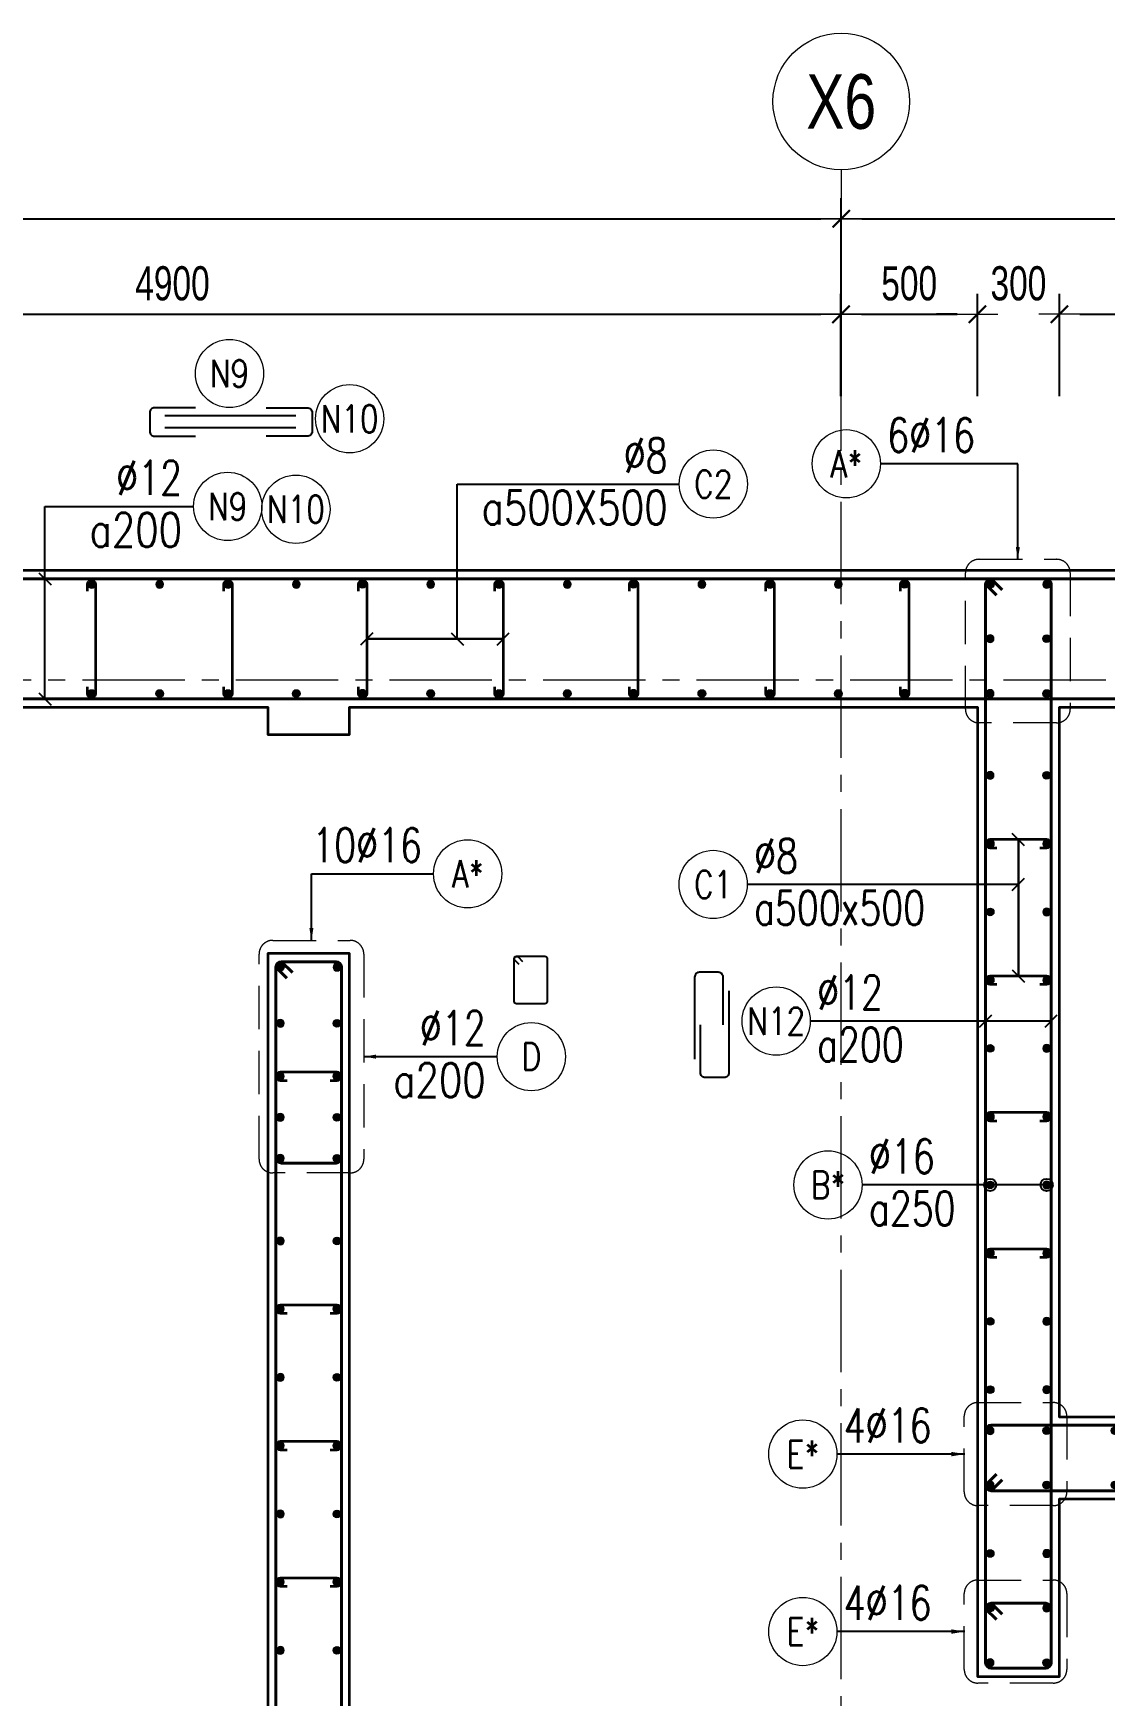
# Model space of a CAD drawing. Header units: millimetres. Extents: x 931337 to 1117500, y 19732 to 157199.
# Drawn here: x 1042258 to 1046183, y 145512 to 151601 of the extents above; entities that cross this region are included whole.
import ezdxf
from ezdxf.enums import TextEntityAlignment as Align

# ---------------------------------------------------------------- set-up
doc = ezdxf.new("R2010")
doc.units = ezdxf.units.MM
doc.header["$MEASUREMENT"] = 0
for name, pattern in [('HIDDEN', [9.525, 6.35, -3.175]), ('HIDDEN2', [4.7625, 3.175, -1.5875]), ('OF_Grid_1$0$CENTER2', [1.125, 0.75, -0.125, 0.125, -0.125])]:
    doc.linetypes.add(name, pattern=pattern)
doc.layers.get('0').update_dxf_attribs({"lineweight": 20})
doc.layers.get('Defpoints').update_dxf_attribs({"color": 151, "lineweight": 9})
for name, color, linetype in [('Hidden', 9, 'HIDDEN'), ('Leader', 6, 'Continuous'), ('Ligature', 1, 'Continuous')]:
    doc.layers.add(name, color=color, linetype=linetype)
for name, color, linetype, lineweight in [('KC-LEADER', 153, 'Continuous', 18), ('KC-THEP', 6, 'Continuous', 40), ('NDC_S_DIM', 1, 'Continuous', 15), ('NDC_S_HIDDEN', 8, 'HIDDEN2', 13), ('NDC_S_LEADER', 1, 'Continuous', 15), ('NDC_S_REBAR', 4, 'Continuous', 35), ('NDC_S_STIRRUP', 4, 'Continuous', 40), ('NDC_S_VN TEXT', 7, 'Continuous', 20), ('NDC_S_WALL', 6, 'Continuous', 35), ('OF_Grid_1$0$NDC_S_AXIS', 5, 'OF_Grid_1$0$CENTER2', 13), ('OF_Grid_1$0$NDC_S_SYMBOL', 1, 'Continuous', 15), ('OF_Grid_1$0$NDC_S_TEXT SYMBOL', 7, 'Continuous', 20)]:
    doc.layers.add(name, color=color, linetype=linetype, lineweight=lineweight)
doc.styles.add('NDC_ARIAL', font='arial.ttf', dxfattribs={"width": 0.85})
doc.styles.add('NDC_DIM', font='', dxfattribs={"width": 0.75})
doc.styles.add('NDC_EN TXT', font='romans.shx', dxfattribs={"width": 0.8})
doc.styles.add('OF_Grid_1$0$NDC_ANNO', font='', dxfattribs={"width": 0.8})
doc.styles.get('NDC_DIM').set_extended_font_data('Dotum')
doc.styles.get('OF_Grid_1$0$NDC_ANNO').set_extended_font_data('Dotum')
doc.dimstyles.new('NDC_1-50', dxfattribs={"dimscale": 50, "dimtxt": 2.5, "dimasz": 1, "dimexe": 1.5, "dimexo": 0, "dimgap": 0.8, "dimtad": 1, "dimdec": 0, "dimdsep": 46, "dimtxsty": 'NDC_ARIAL', "dimblk": 'DIMMARK', "dimcen": 49999.938995, "dimdle": 1.5, "dimclrd": 1, "dimclre": 1, "dimclrt": 3, "dimadec": 0, "dimazin": 0, "dimtfac": 1, "dimtdec": 0, "dimtix": 1, "dimtmove": 2, "dimatfit": 3, "dimfxl": 1, "dimarcsym": 0})
doc.dimstyles.new('NDC_dim_30', dxfattribs={"dimscale": 30, "dimtxt": 2.5, "dimasz": 1.5, "dimexe": 1.5, "dimexo": 2.5, "dimgap": 1, "dimtad": 1, "dimdec": 0, "dimzin": 0, "dimdsep": 46, "dimtxsty": 'NDC_DIM', "dimblk": 'DIMMARK', "dimcen": 0.09, "dimdle": 1.2, "dimclrd": 1, "dimclre": 1, "dimclrt": 3, "dimadec": 0, "dimazin": 0, "dimtfac": 1, "dimtdec": 0, "dimtix": 1, "dimtofl": 0, "dimtmove": 0, "dimatfit": 3, "dimfxl": 6, "dimfxlon": 1, "dimtolj": 1, "dimtzin": 0, "dimarcsym": 0})
doc.dimstyles.new('NDC_dim_50', dxfattribs={"dimscale": 50, "dimtxt": 2.5, "dimasz": 1.5, "dimexe": 1.5, "dimexo": 2.5, "dimgap": 1, "dimtad": 1, "dimdec": 0, "dimzin": 0, "dimdsep": 46, "dimtxsty": 'NDC_DIM', "dimblk": 'DIMMARK', "dimcen": 0.09, "dimdle": 1.2, "dimclrd": 1, "dimclre": 1, "dimclrt": 3, "dimadec": 0, "dimazin": 0, "dimtfac": 1, "dimtdec": 0, "dimtix": 1, "dimtofl": 0, "dimtmove": 0, "dimatfit": 3, "dimfxl": 6, "dimfxlon": 1, "dimtolj": 1, "dimtzin": 0, "dimarcsym": 0})

# ---------------------------------------------------------------- blocks, each defined once
blk = doc.blocks.new('THEP')
at = {"layer": 'KC-LEADER', "color": 6}
blk.add_circle((0, 0), 14, dxfattribs=at)
at = {"layer": 'KC-THEP'}
for p, q in [((-14, 0), (14, 0)), ((9.9, 9.9), (-9.9, -9.9)), ((-9.9, 9.9), (9.9, -9.9)), ((0, 14), (0, -14))]:
    blk.add_line(p, q, dxfattribs=at)
blk = doc.blocks.new('DIMMARK')
at = {"layer": 'NDC_S_DIM', "color": 1}
blk.add_line((-1.5, 0), (1, 0), dxfattribs=at)
at = {"layer": 'NDC_S_DIM', "color": 2, "const_width": 0.1}
blk.add_lwpolyline([(-0.424, -0.424), (0.424, 0.424)], dxfattribs=at)
blk = doc.blocks.new('*U9')
blk.add_circle((2.5, 0), 2.5)
at = {"layer": 'NDC_S_VN TEXT', "color": 3, "style": 'NDC_EN TXT', "width": 0.75}
blk.add_attdef('DK2', text='', height=2.5, dxfattribs=at).set_placement((-0.85, 0.85), align=Align.RIGHT)
at = {"layer": 'NDC_S_VN TEXT', "color": 7, "style": 'NDC_EN TXT', "width": 0.8}
blk.add_attdef('SH3', text='', height=2, dxfattribs=at).set_placement((2.5, 0), align=Align.MIDDLE)
blk = doc.blocks.new('*U10')
blk.add_circle((2.5, 0), 2.5)
at = {"layer": 'NDC_S_VN TEXT', "color": 3, "style": 'NDC_EN TXT'}
for tag, width, p in [('DK2', 0.75, (-0.85, 0.85)), ('KC2', 0.8, (-0.85, -2.97))]:
    blk.add_attdef(tag, text='', height=2.5, dxfattribs=dict(at, width=width)).set_placement(p, align=Align.RIGHT)
at = {"layer": 'NDC_S_VN TEXT', "color": 7, "style": 'NDC_EN TXT', "width": 0.8}
blk.add_attdef('SH3', text='', height=2, dxfattribs=at).set_placement((2.5, 0), align=Align.MIDDLE)
blk = doc.blocks.new('*U13')
blk.add_circle((-2.5, 0), 2.5)
at = {"layer": 'NDC_S_VN TEXT', "color": 3, "style": 'NDC_EN TXT', "width": 0.75}
blk.add_attdef('DK1', (0.5, 0.85), '', height=2.5, dxfattribs=at)
at = {"layer": 'NDC_S_VN TEXT', "color": 7, "style": 'NDC_EN TXT', "width": 0.8}
blk.add_attdef('SH2', text='', height=2, dxfattribs=at).set_placement((-2.5, 0), align=Align.MIDDLE)
blk = doc.blocks.new('*U11')
blk.add_circle((-2.5, 0), 2.5)
at = {"layer": 'NDC_S_VN TEXT', "color": 3, "style": 'NDC_EN TXT', "width": 0.75}
for tag, p in [('DK1', (0.5, 0.85)), ('KC1', (0.5, -2.97))]:
    blk.add_attdef(tag, p, '', height=2.5, dxfattribs=at)
at = {"layer": 'NDC_S_VN TEXT', "color": 7, "style": 'NDC_EN TXT', "width": 0.8}
blk.add_attdef('SH2', text='', height=2, dxfattribs=at).set_placement((-2.5, 0), align=Align.MIDDLE)
blk = doc.blocks.new('A$C72321851')
at = {"layer": 'Ligature'}
for points in [[(-60.9, -129.3), (-60.9, 170.9, -0.414214), (-43.3, 188.5), (25.8, 188.5, -0.414214), (43.4, 170.9), (43.4, -4.3)], [(-39.7, -4.3), (-39.7, -179.5, 0.414214), (-22.1, -197.1), (47, -197.1, 0.414214), (64.6, -179.5), (64.6, 120.7)]]:
    blk.add_lwpolyline(points, format="xyb", dxfattribs=at)
blk = doc.blocks.new('*U12')
blk.add_circle((-2.5, 0), 2.5)
at = {"layer": 'NDC_S_VN TEXT', "color": 3, "style": 'NDC_EN TXT', "width": 0.75}
for tag, p in [('DK1', (0.5, 0.85)), ('KC1', (0.5, -2.97))]:
    blk.add_attdef(tag, p, '', height=2.5, dxfattribs=at)
at = {"layer": 'NDC_S_VN TEXT', "color": 7, "style": 'NDC_EN TXT', "width": 0.8}
blk.add_attdef('SH2', text='', height=2, dxfattribs=at).set_placement((-2.5, 0), align=Align.MIDDLE)
blk = doc.blocks.new('A$C7BC65A55')
at = {"layer": 'Ligature'}
for p, q in [((-15.2, 372, 0), (-15.2, 38.5, 0)), ((15.2, 372, 0), (15.2, 38.5, 0))]:
    blk.add_line(p, q, dxfattribs=at)
for points in [[(-36.2, 296.5), (-36.2, 400.9, -0.414214), (-24, 413.1), (24, 413.1, -0.414214), (36.2, 400.9), (36.2, 296.5)], [(-36.2, 116.5), (-36.2, 12.2, 0.414214), (-24, 0), (24, 0, 0.414214), (36.2, 12.2), (36.2, 116.5)]]:
    blk.add_lwpolyline(points, format="xyb", dxfattribs=at)
blk = doc.blocks.new('*U827')
at = {"layer": 'KC-THEP', "rotation": 9.66856443638095}
for p in [(0, 99.3), (0, -99.3)]:
    blk.add_blockref('THEP', p, dxfattribs=at)
blk = doc.blocks.new('*U826')
at = {"layer": 'NDC_S_HIDDEN', "color": 0, "linetype": 'ByBlock', "lineweight": -2, "transparency": 16777216}
for p in [(0, 0), (250, 0), (500, 0), (750, 0), (1000, 0), (1250, 0), (1500, 0), (1750, 0), (2000, 0), (2250, 0), (2500, 0)]:
    blk.add_blockref('*U827', p, dxfattribs=at)
blk = doc.blocks.new('*U87')
at = {"layer": 'OF_Grid_1$0$NDC_S_SYMBOL'}
blk.add_line((0, 5), (0, 9), dxfattribs=at)
blk.add_circle((0, 0), 5, dxfattribs=at)
at = {"layer": 'OF_Grid_1$0$NDC_S_TEXT SYMBOL', "color": 7, "style": 'OF_Grid_1$0$NDC_ANNO', "width": 0.8}
blk.add_attdef('GRID', text='', height=4, dxfattribs=at).set_placement((0, 0), align=Align.MIDDLE)
blk = doc.blocks.new('*D848')
at = {"layer": 'Defpoints', "color": 0, "ltscale": 200, "transparency": 16777216}
for p in [(1045217.8, 150571.8), (1045217.8, 149805.3), (1040317.8, 148951.8)]:
    blk.add_point(p, dxfattribs=at)
at = {"layer": 'NDC_S_DIM', "color": 1, "lineweight": -2, "ltscale": 200, "transparency": 16777216}
for p, q in [((1040317.8, 150271.8), (1040317.8, 150646.8)), ((1045217.8, 150271.8), (1045217.8, 150646.8)), ((1040392.8, 150571.8), (1045142.8, 150571.8))]:
    blk.add_line(p, q, dxfattribs=at)
at = {"layer": 'NDC_S_DIM', "color": 1, "lineweight": -2, "ltscale": 200, "transparency": 16777216, "xscale": 75, "yscale": 75, "zscale": 75, "rotation": 180}
blk.add_blockref('DIMMARK', (1040317.8, 150571.8), dxfattribs=at)
at = {"layer": 'NDC_S_DIM', "color": 1, "lineweight": -2, "ltscale": 200, "transparency": 16777216, "xscale": 75, "yscale": 75, "zscale": 75}
blk.add_blockref('DIMMARK', (1045217.8, 150571.8), dxfattribs=at)
at = {"layer": 'NDC_S_DIM', "color": 3, "ltscale": 200, "transparency": 16777216, "insert": (1042767.8, 150684.4), "char_height": 125, "attachment_point": 5, "style": 'NDC_DIM'}
blk.add_mtext('\\A1;4900', dxfattribs=at)
blk = doc.blocks.new('*D850')
at = {"layer": 'Defpoints', "color": 0, "ltscale": 200, "transparency": 16777216}
for p in [(1045717, 150571.8), (1045216.8, 149805.3), (1045717, 149305.3)]:
    blk.add_point(p, dxfattribs=at)
at = {"layer": 'NDC_S_DIM', "color": 1, "lineweight": -2, "ltscale": 200, "transparency": 16777216}
for p, q in [((1045216.8, 150271.8), (1045216.8, 150646.8)), ((1045717, 150271.8), (1045717, 150646.8)), ((1045291.8, 150571.8), (1045642, 150571.8))]:
    blk.add_line(p, q, dxfattribs=at)
at = {"layer": 'NDC_S_DIM', "color": 1, "lineweight": -2, "ltscale": 200, "transparency": 16777216, "xscale": 75, "yscale": 75, "zscale": 75, "rotation": 180}
blk.add_blockref('DIMMARK', (1045216.8, 150571.8), dxfattribs=at)
at = {"layer": 'NDC_S_DIM', "color": 1, "lineweight": -2, "ltscale": 200, "transparency": 16777216, "xscale": 75, "yscale": 75, "zscale": 75}
blk.add_blockref('DIMMARK', (1045717, 150571.8), dxfattribs=at)
at = {"layer": 'NDC_S_DIM', "color": 3, "ltscale": 200, "transparency": 16777216, "insert": (1045466.9, 150684.4), "char_height": 125, "attachment_point": 5, "style": 'NDC_DIM'}
blk.add_mtext('\\A1;500', dxfattribs=at)
blk = doc.blocks.new('*D851')
at = {"layer": 'Defpoints', "color": 0, "ltscale": 200, "transparency": 16777216}
for p in [(1046017, 150571.8), (1045717, 149305.3), (1046017, 149305.3)]:
    blk.add_point(p, dxfattribs=at)
at = {"layer": 'NDC_S_DIM', "color": 1, "lineweight": -2, "ltscale": 200, "transparency": 16777216}
for p, q in [((1045717, 150271.8), (1045717, 150646.8)), ((1046017, 150271.8), (1046017, 150646.8)), ((1045642, 150571.8), (1045567, 150571.8)), ((1046092, 150571.8), (1046167, 150571.8))]:
    blk.add_line(p, q, dxfattribs=at)
at = {"layer": 'NDC_S_DIM', "color": 1, "lineweight": -2, "ltscale": 200, "transparency": 16777216, "xscale": 75, "yscale": 75, "zscale": 75}
blk.add_blockref('DIMMARK', (1045717, 150571.8), dxfattribs=at)
at = {"layer": 'NDC_S_DIM', "color": 1, "lineweight": -2, "ltscale": 200, "transparency": 16777216, "xscale": 75, "yscale": 75, "zscale": 75, "rotation": 180}
blk.add_blockref('DIMMARK', (1046017, 150571.8), dxfattribs=at)
at = {"layer": 'NDC_S_DIM', "color": 3, "ltscale": 200, "transparency": 16777216, "insert": (1045867, 150684.4), "char_height": 125, "attachment_point": 5, "style": 'NDC_DIM'}
blk.add_mtext('\\A1;300', dxfattribs=at)
blk = doc.blocks.new('*D852')
at = {"layer": 'Defpoints', "color": 0, "ltscale": 200, "transparency": 16777216}
for p in [(1046966.8, 150571.8), (1046966.8, 149805.3), (1046017, 149305.3)]:
    blk.add_point(p, dxfattribs=at)
at = {"layer": 'NDC_S_DIM', "color": 1, "lineweight": -2, "ltscale": 200, "transparency": 16777216}
for p, q in [((1046017, 150271.8), (1046017, 150646.8)), ((1046966.8, 150271.8), (1046966.8, 150646.8)), ((1046092, 150571.8), (1046891.8, 150571.8))]:
    blk.add_line(p, q, dxfattribs=at)
at = {"layer": 'NDC_S_DIM', "color": 1, "lineweight": -2, "ltscale": 200, "transparency": 16777216, "xscale": 75, "yscale": 75, "zscale": 75, "rotation": 180}
blk.add_blockref('DIMMARK', (1046017, 150571.8), dxfattribs=at)
at = {"layer": 'NDC_S_DIM', "color": 1, "lineweight": -2, "ltscale": 200, "transparency": 16777216, "xscale": 75, "yscale": 75, "zscale": 75}
blk.add_blockref('DIMMARK', (1046966.8, 150571.8), dxfattribs=at)
at = {"layer": 'NDC_S_DIM', "color": 3, "ltscale": 200, "transparency": 16777216, "insert": (1046491.9, 150684.4), "char_height": 125, "attachment_point": 5, "style": 'NDC_DIM'}
blk.add_mtext('\\A1;950', dxfattribs=at)
blk = doc.blocks.new('*D857')
at = {"layer": 'Defpoints', "color": 0, "ltscale": 200, "transparency": 16777216}
for p in [(1045217.8, 150921.5), (1037117.8, 149580.2), (1045217.8, 149011.3)]:
    blk.add_point(p, dxfattribs=at)
at = {"layer": 'NDC_S_DIM', "color": 1, "lineweight": -2, "ltscale": 200, "transparency": 16777216}
for p, q in [((1037117.8, 150621.5), (1037117.8, 150996.5)), ((1045217.8, 150621.5), (1045217.8, 150996.5)), ((1037192.8, 150921.5), (1045142.8, 150921.5))]:
    blk.add_line(p, q, dxfattribs=at)
at = {"layer": 'NDC_S_DIM', "color": 1, "lineweight": -2, "ltscale": 200, "transparency": 16777216, "xscale": 75, "yscale": 75, "zscale": 75, "rotation": 180}
blk.add_blockref('DIMMARK', (1037117.8, 150921.5), dxfattribs=at)
at = {"layer": 'NDC_S_DIM', "color": 1, "lineweight": -2, "ltscale": 200, "transparency": 16777216, "xscale": 75, "yscale": 75, "zscale": 75}
blk.add_blockref('DIMMARK', (1045217.8, 150921.5), dxfattribs=at)
at = {"layer": 'NDC_S_DIM', "color": 3, "ltscale": 200, "transparency": 16777216, "insert": (1041167.8, 151034.1), "char_height": 125, "attachment_point": 5, "style": 'NDC_DIM'}
blk.add_mtext('\\A1;8100', dxfattribs=at)
blk = doc.blocks.new('*D858')
at = {"layer": 'Defpoints', "color": 0, "ltscale": 200, "transparency": 16777216}
for p in [(1052018, 150921.5), (1045217.8, 149011.3), (1052018, 148381.5)]:
    blk.add_point(p, dxfattribs=at)
at = {"layer": 'NDC_S_DIM', "color": 1, "lineweight": -2, "ltscale": 200, "transparency": 16777216}
for p, q in [((1045217.8, 150621.5), (1045217.8, 150996.5)), ((1052018, 150621.5), (1052018, 150996.5)), ((1045292.8, 150921.5), (1051943, 150921.5))]:
    blk.add_line(p, q, dxfattribs=at)
at = {"layer": 'NDC_S_DIM', "color": 1, "lineweight": -2, "ltscale": 200, "transparency": 16777216, "xscale": 75, "yscale": 75, "zscale": 75, "rotation": 180}
blk.add_blockref('DIMMARK', (1045217.8, 150921.5), dxfattribs=at)
at = {"layer": 'NDC_S_DIM', "color": 1, "lineweight": -2, "ltscale": 200, "transparency": 16777216, "xscale": 75, "yscale": 75, "zscale": 75}
blk.add_blockref('DIMMARK', (1052018, 150921.5), dxfattribs=at)
at = {"layer": 'NDC_S_DIM', "color": 3, "ltscale": 200, "transparency": 16777216, "insert": (1048617.9, 151034.1), "char_height": 125, "attachment_point": 5, "style": 'NDC_DIM'}
blk.add_mtext('\\A1;6800', dxfattribs=at)

msp = doc.modelspace()

# ---------------------------------------------------------------- linework, layer by layer
for centre in [(1042976.709, 150354.894), (1043416.81, 150189.138), (1043219.98, 149857.624)]:
    msp.add_circle(centre, 125)
at = {"layer": 'Ligature'}
msp.add_lwpolyline([(1044038.102, 148190.162), (1044022.137, 148206.128, -0.66817864), (1044027.91, 148220.067), (1044132.539, 148220.067, -0.41421356), (1044140.704, 148211.902), (1044140.704, 148054.794, -0.41421356), (1044132.539, 148046.629), (1044027.91, 148046.629, -0.41421356), (1044019.745, 148054.794), (1044019.745, 148211.902, -0.66817864), (1044033.683, 148217.675), (1044049.649, 148201.709)], format="xyb", dxfattribs=at)
at = {"layer": 'NDC_S_HIDDEN', "ltscale": 50}
for points in [[(1045722.719, 149674.225), (1046006.98, 149674.225, -0.41421356), (1046056.98, 149624.225), (1046056.98, 149125.405, -0.41421356), (1046006.98, 149075.405), (1045722.719, 149075.405, -0.41421356), (1045672.719, 149125.405), (1045672.719, 149624.225, -0.41421356)], [(1043135.073, 148278.489), (1043418.659, 148278.489, -0.41421356), (1043468.659, 148228.489), (1043468.659, 147476.731, -0.41421356), (1043418.659, 147426.731), (1043135.073, 147426.731, -0.41421356), (1043085.073, 147476.731), (1043085.073, 148228.489, -0.41421356)], [(1045718.519, 146585.609), (1045994.362, 146585.609, -0.41421356), (1046044.362, 146535.609), (1046044.362, 146258.06, -0.41421356), (1045994.362, 146208.06), (1045718.519, 146208.06, -0.41421356), (1045668.519, 146258.06), (1045668.519, 146535.609, -0.41421356)], [(1045718.519, 145935.609), (1045994.362, 145935.609, -0.41421356), (1046044.362, 145885.609), (1046044.362, 145608.06, -0.41421356), (1045994.362, 145558.06), (1045718.519, 145558.06, -0.41421356), (1045668.519, 145608.06), (1045668.519, 145885.609, -0.41421356)]]:
    msp.add_lwpolyline(points, format="xyb", close=True, dxfattribs=at)
at = {"layer": 'NDC_S_REBAR'}
for points in [[(1042456.272, 149557.684), (1042456.272, 149582.684, -1), (1042486.272, 149582.684), (1042486.272, 149182.684, -1), (1042456.272, 149182.684), (1042456.272, 149207.684)], [(1042956.272, 149557.684), (1042956.272, 149582.684, -1), (1042986.272, 149582.684), (1042986.272, 149182.684, -1), (1042956.272, 149182.684), (1042956.272, 149207.684)], [(1043449.248, 149557.684), (1043449.248, 149582.684, -1), (1043479.248, 149582.684), (1043479.248, 149182.684, -1), (1043449.248, 149182.684), (1043449.248, 149207.684)], [(1043949.248, 149557.684), (1043949.248, 149582.684, -1), (1043979.248, 149582.684), (1043979.248, 149182.684, -1), (1043949.248, 149182.684), (1043949.248, 149207.684)], [(1044442.223, 149557.684), (1044442.223, 149582.684, -1), (1044472.223, 149582.684), (1044472.223, 149182.684, -1), (1044442.223, 149182.684), (1044442.223, 149207.684)], [(1044942.223, 149557.684), (1044942.223, 149582.684, -1), (1044972.223, 149582.684), (1044972.223, 149182.684, -1), (1044942.223, 149182.684), (1044942.223, 149207.684)], [(1045435.199, 149557.684), (1045435.199, 149582.684, -1), (1045465.199, 149582.684), (1045465.199, 149182.684, -1), (1045435.199, 149182.684), (1045435.199, 149207.684)], [(1045945.472, 148617.684), (1045970.472, 148617.684, 1), (1045970.472, 148647.684), (1045763.448, 148647.684, 1), (1045763.448, 148617.684), (1045788.448, 148617.684)], [(1045945.472, 148117.684), (1045970.472, 148117.684, 1), (1045970.472, 148147.684), (1045763.448, 148147.684, 1), (1045763.448, 148117.684), (1045788.448, 148117.684)], [(1043345.472, 147765.344), (1043370.472, 147765.344, 1), (1043370.472, 147795.344), (1043163.448, 147795.344, 1), (1043163.448, 147765.344), (1043188.448, 147765.344)], [(1045945.472, 147617.684), (1045970.472, 147617.684, 1), (1045970.472, 147647.684), (1045763.448, 147647.684, 1), (1045763.448, 147617.684), (1045788.448, 147617.684)], [(1045945.472, 147117.684), (1045970.472, 147117.684, 1), (1045970.472, 147147.684), (1045763.448, 147147.684, 1), (1045763.448, 147117.684), (1045788.448, 147117.684)], [(1043345.472, 146912.766), (1043370.472, 146912.766, 1), (1043370.472, 146942.766), (1043163.448, 146942.766, 1), (1043163.448, 146912.766), (1043188.448, 146912.766)], [(1043345.472, 146412.766), (1043370.472, 146412.766, 1), (1043370.472, 146442.766), (1043163.448, 146442.766, 1), (1043163.448, 146412.766), (1043188.448, 146412.766)], [(1043345.472, 145912.766), (1043370.472, 145912.766, 1), (1043370.472, 145942.766), (1043163.448, 145942.766, 1), (1043163.448, 145912.766), (1043188.448, 145912.766)]]:
    msp.add_lwpolyline(points, format="xyb", dxfattribs=at)
at = {"layer": 'NDC_S_STIRRUP'}
for points in [[(1047300.79, 149202.684), (1047340.79, 149162.684, 0.41421356), (1047360.79, 149182.684), (1047360.79, 149582.684, 0.41421356), (1047340.79, 149602.684), (1039867.76, 149602.684, 0.41421356), (1039847.76, 149582.684), (1039847.76, 149182.684, 0.41421356), (1039867.76, 149162.684), (1047340.79, 149162.684, 0.41421356), (1047360.79, 149182.684), (1047320.79, 149222.684)], [(1045786.96, 149542.684), (1045746.96, 149582.684, -0.41421356), (1045766.96, 149602.684), (1045966.96, 149602.684, -0.41421356), (1045986.96, 149582.684), (1045986.96, 145632.684, -0.41421356), (1045966.96, 145612.684), (1045766.96, 145612.684, -0.41421356), (1045746.96, 145632.684), (1045746.96, 149582.684, -0.41421356), (1045766.96, 149602.684), (1045806.96, 149562.684)], [(1043186.96, 148140.344), (1043146.96, 148180.344, -0.41421356), (1043166.96, 148200.344), (1043366.96, 148200.344, -0.41421356), (1043386.96, 148180.344), (1043386.96, 147482.903, -0.41421356), (1043366.96, 147462.903), (1043166.96, 147462.903, -0.41421356), (1043146.96, 147482.903), (1043146.96, 148180.344, -0.41421356), (1043166.96, 148200.344), (1043206.96, 148160.344)], [(1043186.96, 139172.684), (1043146.96, 139132.684, 0.41421356), (1043166.96, 139112.684), (1043366.96, 139112.684, 0.41421356), (1043386.96, 139132.684), (1043386.96, 148180.344, 0.41421356), (1043366.96, 148200.344), (1043166.96, 148200.344, 0.41421356), (1043146.96, 148180.344), (1043146.96, 139132.684, 0.41421356), (1043166.96, 139112.684), (1043206.96, 139152.684)], [(1045806.96, 146302.684), (1045766.96, 146262.684, -0.41421356), (1045746.96, 146282.684), (1045746.96, 146482.684, -0.41421356), (1045766.96, 146502.684), (1048966.96, 146502.684, -0.41421356), (1048986.96, 146482.684), (1048986.96, 146282.684, -0.41435759), (1048966.96, 146262.684), (1045766.96, 146262.684, -0.41421356), (1045746.96, 146282.684), (1045786.96, 146322.684)], [(1045786.96, 145790.47), (1045746.96, 145830.47, -0.41421356), (1045766.96, 145850.47), (1045966.96, 145850.47, -0.41421356), (1045986.96, 145830.47), (1045986.96, 145632.684, -0.41421356), (1045966.96, 145612.684), (1045766.96, 145612.684, -0.41421356), (1045746.96, 145632.684), (1045746.96, 145830.47, -0.41421356), (1045766.96, 145850.47), (1045806.96, 145810.47)]]:
    msp.add_lwpolyline(points, format="xyb", dxfattribs=at)
at = {"layer": 'NDC_S_WALL'}
for points in [[(1052016.96, 137232.684), (1052016.96, 149632.684), (1048193.13, 149632.684), (1048193.13, 149132.684), (1048716.96, 149132.684), (1048716.96, 146532.684), (1046016.96, 146532.684), (1046016.96, 149132.684), (1047390.79, 149132.684), (1047390.79, 149632.684), (1039816.96, 149632.684), (1039816.96, 137232.684)], [(1040316.96, 149132.684), (1043116.96, 149132.684), (1043116.96, 149032.684), (1043416.96, 149032.684), (1043416.96, 149132.684), (1045716.96, 149132.684), (1045716.96, 145582.684), (1046016.96, 145582.684), (1046016.96, 146232.684), (1048716.96, 146232.684), (1048716.96, 140832.684)], [(1043416.96, 139082.684), (1043416.96, 148230.344), (1043116.96, 148230.344), (1043116.96, 145082.684)]]:
    msp.add_lwpolyline(points, dxfattribs=at)
at = {"layer": 'OF_Grid_1$0$NDC_S_AXIS', "ltscale": 500}
for p, q in [((1045217.76, 136009.684), (1045217.76, 150901.145)), ((1035125.277, 149232.684), (1053745.865, 149232.684))]:
    msp.add_line(p, q, dxfattribs=at)

# ---------------------------------------------------------------- block references
at = {"layer": 'Hidden', "xscale": 1.44, "yscale": 1.44, "zscale": 1.44, "rotation": 270}
msp.add_blockref('A$C7BC65A55', (1042684.598, 150177.369, 0.03), dxfattribs=at)
at = {"layer": 'KC-THEP', "xscale": -1}
for p, rotation in [((1042471.272, 149582.684), 170.331435563619), ((1042721.272, 149582.684), 170.331435563619), ((1042971.272, 149582.684), 170.331435563619), ((1043221.272, 149582.684), 170.331435563619), ((1043714.248, 149582.684), 170.331435563619), ((1043964.248, 149582.684), 170.331435563619), ((1044214.248, 149582.684), 170.331435563619), ((1044707.223, 149582.684), 170.331435563619), ((1044957.223, 149582.684), 170.331435563619), ((1045207.223, 149582.684), 170.331435563619), ((1045970.472, 149582.684), 170.331435563619), ((1045763.448, 149383.537), 350.3314355636191), ((1043464.248, 149182.684), 350.3314355636191), ((1044457.223, 149182.684), 350.3314355636191), ((1045450.199, 149182.684), 350.3314355636191), ((1045763.448, 149182.684), 350.3314355636191), ((1045763.448, 148882.684), 350.3314355636191), ((1045970.472, 148632.684), 170.331435563619), ((1045970.472, 148382.684), 170.331435563619), ((1043370.472, 148180.344), 170.331435563619), ((1045970.472, 148132.684), 170.331435563619), ((1043163.448, 147974.964), 350.3314355636191), ((1045970.472, 147882.684), 170.331435563619), ((1043163.448, 147780.344), 350.3314355636191), ((1043163.448, 147630.344), 350.3314355636191), ((1045970.472, 147632.684), 170.331435563619), ((1043163.448, 147480.344), 350.3314355636191), ((1045970.472, 147382.684), 170.331435563619), ((1043163.448, 147177.766), 350.3314355636191), ((1045970.472, 147132.684), 170.331435563619), ((1043163.448, 146927.766), 350.3314355636191), ((1045970.472, 146882.684), 170.331435563619), ((1043163.448, 146677.766), 350.3314355636191), ((1045970.472, 146632.684), 170.331435563619), ((1045763.448, 146482.258), 350.3314355636191), ((1043163.448, 146427.766), 350.3314355636191), ((1045763.448, 146283.668), 350.3314355636191), ((1043163.448, 146177.766), 350.3314355636191), ((1045970.472, 146032.684), 170.331435563619), ((1043163.448, 145927.766), 350.3314355636191), ((1045970.472, 145832.684), 170.331435563619), ((1043163.448, 145677.766), 350.3314355636191), ((1045763.448, 145632.684), 350.3314355636191)]:
    msp.add_blockref('THEP', p, dxfattribs=dict(at, rotation=rotation))
at = {"layer": 'KC-THEP'}
for p, rotation in [((1043464.248, 149582.684), 189.6685644363809), ((1044457.223, 149582.684), 189.6685644363809), ((1045450.199, 149582.684), 189.6685644363809), ((1045763.448, 149582.684), 189.668564436381), ((1045970.472, 149383.537), 9.66856443638095), ((1042471.272, 149182.684), 9.668564436380946), ((1042721.272, 149182.684), 9.668564436380946), ((1042971.272, 149182.684), 9.668564436380946), ((1043221.272, 149182.684), 9.668564436380946), ((1043714.248, 149182.684), 9.668564436380946), ((1043964.248, 149182.684), 9.668564436380946), ((1044214.248, 149182.684), 9.668564436380946), ((1044707.223, 149182.684), 9.668564436380946), ((1044957.223, 149182.684), 9.668564436380946), ((1045207.223, 149182.684), 9.668564436380946), ((1045970.472, 149182.684), 9.668564436380946), ((1045970.472, 148882.684), 9.668564436380946), ((1045763.448, 148632.684), 189.6685644363809), ((1045763.448, 148382.684), 189.6685644363809), ((1043163.448, 148180.344), 189.6685644363809), ((1045763.448, 148132.684), 189.6685644363809), ((1043370.472, 147974.964), 9.66856443638095), ((1045763.448, 147882.684), 189.6685644363809), ((1043370.472, 147780.344), 9.66856443638095), ((1043370.472, 147630.344), 9.66856443638095), ((1045763.448, 147632.684), 189.6685644363809), ((1043370.472, 147480.344), 9.66856443638095), ((1045763.448, 147382.684), 189.6685644363809), ((1043370.472, 147177.766), 9.668564436380926), ((1045763.448, 147132.684), 189.6685644363809), ((1043370.472, 146927.766), 9.668564436380926), ((1045763.448, 146882.684), 189.6685644363809), ((1043370.472, 146677.766), 9.668564436380926), ((1045763.448, 146632.684), 189.6685644363809), ((1043370.472, 146427.766), 9.668564436380926), ((1043370.472, 146177.766), 9.668564436380926), ((1045763.448, 146032.684), 189.6685644363809), ((1043370.472, 145927.766), 9.668564436380926), ((1045763.448, 145832.684), 189.6685644363809), ((1043370.472, 145677.766), 9.668564436380926), ((1045970.472, 145632.684), 9.668564436380946)]:
    msp.add_blockref('THEP', p, dxfattribs=dict(at, rotation=rotation))
at = {"layer": 'Leader', "rotation": 179.9999999999999}
msp.add_blockref('A$C72321851', (1044745.403, 147964.622), dxfattribs=at)
at = {"layer": 'NDC_S_HIDDEN'}
msp.add_blockref('*U826', (1045970.472, 146382.963), dxfattribs=at)
at = {"layer": 'NDC_S_VN TEXT', "xscale": 50, "yscale": 50, "zscale": 50}
for name, p, values in [('*U13', (1045361.417, 150024.166), {'SH2': 'A*', 'DK1': '6%%C16'}), ('*U10', (1044624.272, 149950.026), {'SH3': 'C2', 'DK2': '%%c8', 'KC2': 'a500X500'}), ('*U10', (1042845.258, 149867.962), {'SH3': 'N9', 'DK2': '%%C12', 'KC2': 'a200'}), ('*U9', (1043724.208, 148522.364), {'SH3': 'A*', 'DK2': '10%%C16'}), ('*U12', (1044873.647, 148483.322), {'SH2': 'C1', 'DK1': '%%c8', 'KC1': 'a500x500'}), ('*U11', (1045104.572, 147982.865), {'SH2': 'N12', 'DK1': '%%C12', 'KC1': 'a200'}), ('*U10', (1043957.634, 147852.61), {'SH3': 'D', 'DK2': '%%C12', 'KC2': 'a200'}), ('*U11', (1045294.501, 147382.684), {'SH2': 'B*', 'DK1': '%%C16', 'KC1': 'a250'}), ('*U13', (1045202.113, 146396.834), {'SH2': 'E*', 'DK1': '4%%C16'}), ('*U13', (1045202.113, 145746.834), {'SH2': 'E*', 'DK1': '4%%C16'})]:
    msp.add_blockref(name, p, dxfattribs=at).add_auto_attribs(values)
at = {"layer": 'OF_Grid_1$0$NDC_S_AXIS'}
ref = msp.add_blockref('*U87', (1045217.76, 151351.145), dxfattribs=dict(at, xscale=50, yscale=50, zscale=50, rotation=180))
ref.add_attrib('GRID', 'X6', dxfattribs={"layer": 'OF_Grid_1$0$NDC_S_TEXT SYMBOL', "color": 7, "height": 200, "style": 'OF_Grid_1$0$NDC_ANNO', "width": 0.8}).set_placement((1045217.76, 151351.145), align=Align.MIDDLE)

# ---------------------------------------------------------------- texts
at = {"layer": 'NDC_S_VN TEXT', "color": 7, "style": 'NDC_EN TXT', "width": 0.8}
for tag, p in [('N9', (1042976.709, 150354.894)), ('N10', (1043416.81, 150189.138)), ('N10', (1043219.98, 149857.624))]:
    msp.add_attdef(tag, text='3', height=100, dxfattribs=at).set_placement(p, align=Align.MIDDLE)

# ---------------------------------------------------------------- dimensions: what is measured, and where the dimension line sits
at = {"layer": 'NDC_S_DIM', "ltscale": 200}
dim = msp.add_linear_dim(base=(1045217.76, 150921.527), p1=(1037117.76, 149580.18), p2=(1045217.76, 149011.265), dimstyle='NDC_dim_50', dxfattribs=at)
dim.commit()
dim.dimension.update_dxf_attribs({"geometry": '*D857', "text_midpoint": (1041167.76, 151034.112)})
for base, p1, p2, picture, middle in [((1052017.96, 150921.527), (1045217.76, 149011.265), (1052017.96, 148381.521), '*D858', (1048617.86, 151034.112)), ((1045217.76, 150571.787), (1040317.76, 148951.758), (1045217.76, 149805.303), '*D848', (1042767.76, 150684.371)), ((1045716.96, 150571.787), (1045216.76, 149805.303), (1045716.96, 149305.303), '*D850', (1045466.86, 150684.371)), ((1046016.96, 150571.787), (1045716.96, 149305.303), (1046016.96, 149305.303), '*D851', (1045866.96, 150684.371)), ((1046966.79, 150571.787), (1046016.96, 149305.303), (1046966.79, 149805.303), '*D852', (1046491.875, 150684.371))]:
    dim = msp.add_linear_dim(base=base, p1=p1, p2=p2, dimstyle='NDC_dim_50', override={"dimtmove": 1}, dxfattribs=at)
    dim.commit()
    dim.dimension.update_dxf_attribs({"geometry": picture, "text_midpoint": middle})

# ---------------------------------------------------------------- leaders
at = {"layer": 'NDC_S_LEADER'}
for points, override in [([(1045864.85, 149674.225), (1045864.85, 150024.166), (1045365.301, 150024.166)], {"dimgap": 1, "dimtad": 0}), ([(1043811.376, 149382.684), (1043811.376, 149950.026), (1044624.272, 149950.026)], {"dimtad": 0, "dimldrblk": 'Oblique'}), ([(1042300.519, 149162.684), (1042300.519, 149867.781), (1042845.258, 149867.781)], {"dimtad": 0, "dimldrblk": 'Oblique'}), ([(1042300.519, 149602.684), (1042300.519, 149867.781), (1042845.258, 149867.781)], {"dimtad": 0, "dimldrblk": 'Oblique'}), ([(1043479.248, 149382.684), (1043979.248, 149382.684)], {"dimtad": 0, "dimldrblk": 'Oblique'}), ([(1043979.248, 149382.684), (1043479.248, 149382.684)], {"dimtad": 0, "dimldrblk": 'Oblique'}), ([(1045866.96, 148647.684), (1045866.96, 148147.684)], {"dimtad": 0, "dimldrblk": 'Oblique'}), ([(1045866.96, 148147.684), (1045866.96, 148647.684)], {"dimtad": 0, "dimldrblk": 'Oblique'}), ([(1043276.866, 148278.489), (1043276.866, 148522.183), (1043724.208, 148522.183)], {"dimtad": 0}), ([(1045866.96, 148483.321), (1044873.647, 148483.321)], {"dimtad": 0, "dimldrblk": 'Oblique'}), ([(1045986.96, 147982.684), (1045104.572, 147982.684)], {"dimtad": 0, "dimldrblk": 'Oblique'}), ([(1045746.96, 147982.684), (1045104.572, 147982.684)], {"dimtad": 0, "dimldrblk": 'Oblique'}), ([(1043468.659, 147852.61), (1043957.634, 147852.61)], {"dimgap": 1, "dimtad": 0}), ([(1045970.472, 147382.684), (1045294.501, 147382.684)], {"dimtad": 0, "dimldrblk": 'Origin'}), ([(1045763.448, 147382.684), (1045294.501, 147382.684)], {"dimtad": 0, "dimldrblk": 'Origin'})]:
    msp.add_leader(points, dimstyle='NDC_dim_30', override=override, dxfattribs=at)
for points in [[(1045670.667, 146396.834), (1045202.113, 146396.834)], [(1045670.667, 145746.834), (1045202.113, 145746.834)]]:
    msp.add_leader(points, dimstyle='NDC_1-50', dxfattribs=at)

doc.saveas('drawing.dxf')
